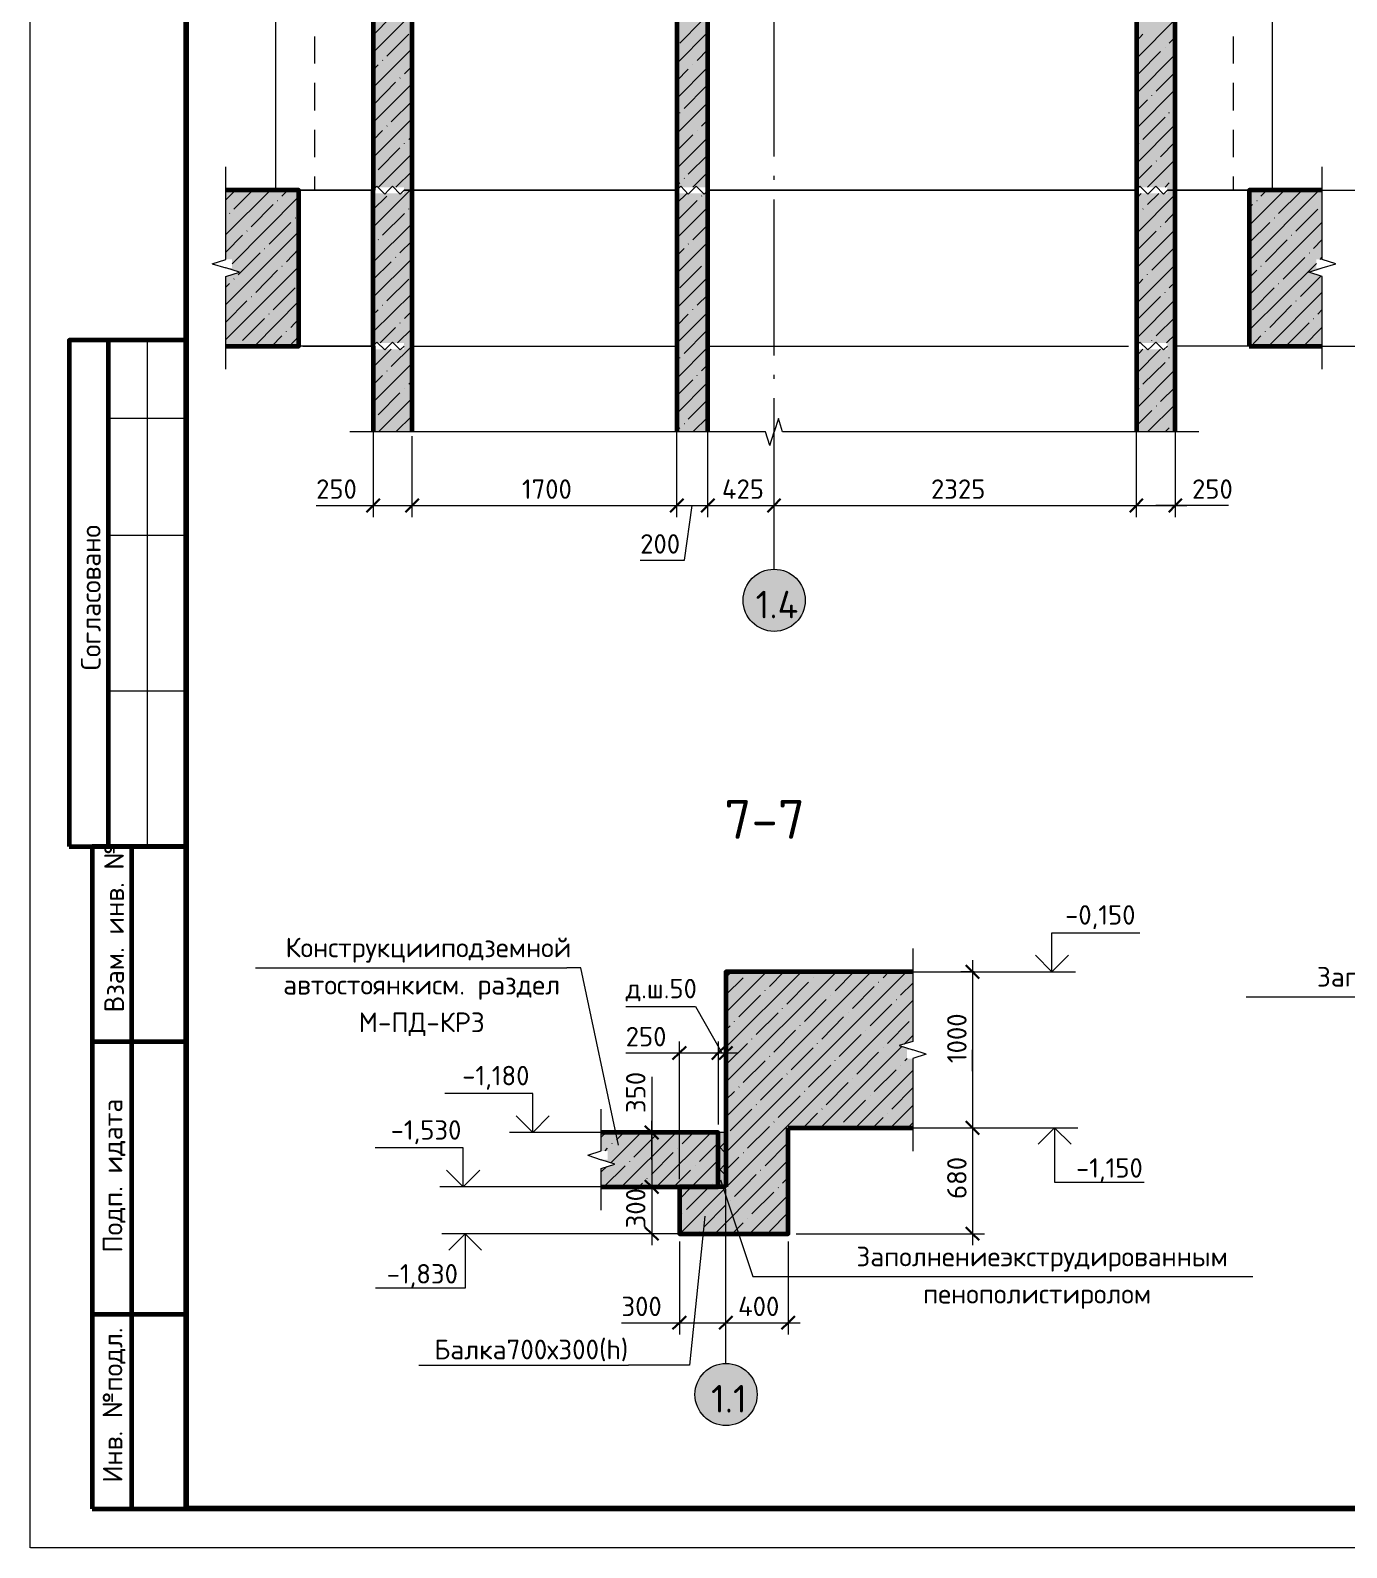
# Model space of a CAD drawing. Header units: millimetres. Extents: x -7003 to 53088, y -45042 to 39047.
# Drawn here: x -7003 to 9899, y -45042 to -25568 of the extents above; entities that cross this region are included whole.
import ezdxf

# ---------------------------------------------------------------- set-up
doc = ezdxf.new("R2010")
doc.units = ezdxf.units.MM
doc.styles.add('PDF ISOCPEUR', font='isocpeur.ttf')

msp = doc.modelspace()

# ---------------------------------------------------------------- hatches: boundary and pattern name
at = {"true_color": 0xffffff, "transparency": 33554559}
for points in [[(-2203, -27582), (-2203, -27620), (-2101, -27620), (-2101, -13220), (-2203, -13220), (-2203, -13262), (-2601, -13262), (-2601, -27582)], [(7596, -27582), (7596, -27620), (7698, -27620), (7698, -13220), (7596, -13220), (7596, -13262), (7198, -13262), (7198, -27582)], [(-2203, -29660), (-2601, -29660), (-2601, -30722), (-2101, -30722), (-2101, -29622), (-2203, -29622)], [(7596, -29660), (7198, -29660), (7198, -30722), (7698, -30722), (7698, -29622), (7596, -29622)], [(2652, -32492), (2584, -32483), (2512, -32483), (2445, -32492), (2419, -32504), (2407, -32509), (2390, -32517), (2377, -32521), (2360, -32530), (2347, -32534), (2339, -32542), (2330, -32547), (2322, -32555), (2314, -32559), (2305, -32568), (2297, -32572), (2288, -32580), (2280, -32585), (2271, -32593), (2263, -32597), (2259, -32606), (2250, -32614), (2246, -32623), (2233, -32636), (2229, -32644), (2216, -32657), (2212, -32665), (2199, -32678), (2191, -32703), (2187, -32712), (2182, -32724), (2178, -32733), (2174, -32746), (2170, -32754), (2165, -32767), (2161, -32775), (2157, -32813), (2148, -32881), (2153, -32885), (2153, -32919), (2157, -32919), (2157, -32953), (2161, -32953), (2161, -32987), (2165, -32987), (2165, -32995), (2170, -32995), (2170, -33008), (2174, -33008), (2174, -33016), (2178, -33016), (2178, -33029), (2182, -33029), (2182, -33038), (2187, -33038), (2187, -33050), (2191, -33050), (2191, -33059), (2195, -33059), (2195, -33071), (2199, -33071), (2199, -33084), (2203, -33084), (2212, -33093), (2212, -33101), (2216, -33101), (2225, -33110), (2225, -33118), (2229, -33118), (2237, -33127), (2237, -33135), (2242, -33135), (2250, -33143), (2250, -33152), (2254, -33152), (2263, -33160), (2263, -33169), (2271, -33169), (2280, -33177), (2288, -33182), (2297, -33190), (2305, -33194), (2314, -33203), (2322, -33207), (2330, -33215), (2339, -33220), (2347, -33228), (2373, -33237), (2381, -33241), (2394, -33245), (2402, -33249), (2415, -33253), (2424, -33258), (2436, -33262), (2445, -33266), (2512, -33275), (2584, -33279), (2584, -33275), (2652, -33266), (2665, -33262), (2673, -33258), (2686, -33253), (2694, -33249), (2707, -33245), (2716, -33241), (2728, -33237), (2754, -33224), (2762, -33215), (2771, -33211), (2779, -33203), (2788, -33198), (2796, -33190), (2805, -33186), (2813, -33177), (2821, -33173), (2838, -33156), (2843, -33148), (2851, -33139), (2855, -33131), (2864, -33122), (2868, -33114), (2876, -33105), (2881, -33097), (2889, -33088), (2898, -33071), (2902, -33059), (2906, -33050), (2910, -33038), (2915, -33029), (2919, -33016), (2923, -33008), (2932, -32983), (2944, -32906), (2948, -32856), (2944, -32856), (2944, -32830), (2940, -32830), (2940, -32805), (2936, -32805), (2936, -32779), (2932, -32779), (2932, -32767), (2927, -32767), (2927, -32754), (2923, -32754), (2923, -32746), (2919, -32746), (2919, -32733), (2915, -32733), (2915, -32724), (2910, -32724), (2910, -32712), (2906, -32712), (2906, -32703), (2902, -32703), (2902, -32691), (2898, -32691), (2898, -32682), (2893, -32682), (2893, -32674), (2885, -32665), (2881, -32665), (2881, -32657), (2868, -32644), (2864, -32644), (2864, -32636), (2851, -32623), (2847, -32623), (2847, -32614), (2821, -32589), (2813, -32585), (2805, -32576), (2796, -32572), (2788, -32564), (2779, -32559), (2771, -32551), (2762, -32547), (2754, -32538), (2711, -32517), (2699, -32513), (2665, -32496)], [(4328, -38765), (4252, -38765), (4252, -38654), (4328, -38650), (4252, -38625), (4235, -38621), (4172, -38599), (4155, -38595), (4172, -38591), (4235, -38570), (4252, -38566), (4316, -38544), (4328, -38544), (4328, -37651), (1928, -37651), (1928, -39653), (4328, -39653)], [(345, -40166), (328, -40170), (328, -40411), (1831, -40411), (1831, -39713), (328, -39713), (328, -39950), (409, -39950), (409, -40064), (345, -40064), (409, -40085), (426, -40089), (502, -40115), (426, -40140), (409, -40144)], [(2034, -42684), (1966, -42676), (1895, -42676), (1827, -42684), (1801, -42697), (1789, -42701), (1772, -42709), (1759, -42714), (1742, -42722), (1729, -42726), (1721, -42735), (1712, -42739), (1704, -42747), (1696, -42752), (1687, -42760), (1679, -42764), (1670, -42773), (1662, -42777), (1653, -42786), (1645, -42790), (1641, -42798), (1632, -42807), (1628, -42815), (1615, -42828), (1611, -42836), (1598, -42849), (1594, -42858), (1581, -42870), (1573, -42896), (1569, -42904), (1564, -42917), (1560, -42925), (1556, -42938), (1552, -42946), (1547, -42959), (1543, -42968), (1539, -43006), (1530, -43073), (1535, -43078), (1535, -43111), (1539, -43111), (1539, -43145), (1543, -43145), (1543, -43179), (1547, -43179), (1547, -43188), (1552, -43188), (1552, -43200), (1556, -43200), (1556, -43209), (1560, -43209), (1560, -43222), (1564, -43222), (1564, -43230), (1569, -43230), (1569, -43243), (1573, -43243), (1573, -43251), (1577, -43251), (1577, -43264), (1581, -43264), (1581, -43277), (1586, -43277), (1598, -43289), (1598, -43298), (1602, -43298), (1615, -43310), (1615, -43319), (1619, -43319), (1632, -43332), (1632, -43340), (1636, -43340), (1645, -43349), (1645, -43357), (1653, -43357), (1662, -43365), (1670, -43370), (1679, -43378), (1687, -43382), (1696, -43391), (1704, -43395), (1712, -43404), (1721, -43408), (1729, -43416), (1742, -43420), (1759, -43429), (1772, -43433), (1789, -43442), (1801, -43446), (1827, -43459), (1895, -43467), (1966, -43471), (1966, -43467), (2034, -43459), (2047, -43454), (2064, -43446), (2077, -43442), (2093, -43433), (2106, -43429), (2140, -43412), (2148, -43404), (2157, -43399), (2170, -43387), (2178, -43382), (2191, -43370), (2199, -43365), (2225, -43340), (2229, -43332), (2242, -43319), (2246, -43310), (2259, -43298), (2263, -43289), (2271, -43281), (2288, -43247), (2292, -43234), (2301, -43217), (2305, -43205), (2314, -43188), (2318, -43175), (2326, -43107), (2330, -43040), (2326, -43040), (2326, -43006), (2322, -43006), (2322, -42972), (2318, -42972), (2318, -42959), (2314, -42959), (2314, -42951), (2309, -42951), (2309, -42942), (2305, -42942), (2305, -42929), (2301, -42929), (2301, -42921), (2297, -42921), (2297, -42913), (2292, -42913), (2292, -42900), (2288, -42900), (2288, -42891), (2284, -42891), (2284, -42883), (2280, -42883), (2280, -42874), (2275, -42874), (2275, -42866), (2267, -42858), (2263, -42858), (2263, -42849), (2250, -42836), (2246, -42836), (2246, -42828), (2233, -42815), (2229, -42815), (2229, -42807), (2199, -42777), (2191, -42773), (2178, -42760), (2170, -42756), (2157, -42743), (2148, -42739), (2140, -42731), (2106, -42714), (2093, -42709), (2077, -42701), (2064, -42697), (2047, -42688)]]:
    msp.add_hatch(color=7, dxfattribs=at).paths.add_polyline_path(points)
h = msp.add_hatch(color=7, dxfattribs=at)
h.paths.add_polyline_path([(-4476, -28720), (-4493, -28724), (-4493, -29622), (-3553, -29622), (-3553, -27620), (-4493, -27620), (-4493, -28509), (-4412, -28509), (-4412, -28619), (-4476, -28619), (-4412, -28640), (-4395, -28644), (-4319, -28669), (-4395, -28695), (-4412, -28699)])
h.paths.add_polyline_path([(9509, -28509), (9585, -28509), (9585, -27620), (8646, -27620), (8646, -29622), (9585, -29622), (9585, -28724), (9509, -28699), (9492, -28695), (9429, -28674), (9412, -28669), (9429, -28665), (9492, -28644), (9509, -28640), (9573, -28619), (9509, -28619)])
h.paths.add_polyline_path([(-2203, -29579), (-2203, -29622), (-2101, -29622), (-2101, -27620), (-2203, -27620), (-2203, -27662), (-2601, -27662), (-2601, -29579)])
h.paths.add_polyline_path([(7596, -29579), (7596, -29622), (7698, -29622), (7698, -27620), (7596, -27620), (7596, -27662), (7198, -27662), (7198, -29579)])
h.paths.add_polyline_path([(-2601, -29622), (-2601, -29618), (-2605, -29618)])

# ---------------------------------------------------------------- linework, layer by layer
at = {"color": 7, "lineweight": 20}
for points in [[(-7003, -45042), (-7003, 39046)], [(-5504, -29545), (-5504, -36042)], [(-5005, -29545), (-5005, -36042)], [(-6004, -30544), (-5005, -30544)], [(-6004, -32047), (-5005, -32047)], [(-6004, -34045), (-5005, -34045)], [(52393, -45042), (-7000, -45042)]]:
    msp.add_lwpolyline(points, dxfattribs=at)
at = {"color": 7, "lineweight": 80}
msp.add_lwpolyline([(51890, 38550), (51890, -44539), (-5002, -44539), (-5002, 38550)], close=True, dxfattribs=at)
at = {"color": 7, "lineweight": 60}
for points in [[(1298, -12719), (1298, -27618)], [(1696, -27619), (1696, -12720)], [(-2600, -13219), (-2600, -27618)], [(-2101, -27619), (-2101, -13219)], [(7199, -13219), (7199, -27618)], [(7698, -27619), (7698, -13219)], [(-4493, -29621), (-3553, -29621), (-3553, -27619), (-4493, -27619)], [(-2600, -27619), (-2605, -27619), (-2605, -29621)], [(-2101, -29621), (-2101, -27619)], [(1298, -27619), (1298, -30722)], [(1696, -30722), (1696, -27619)], [(7199, -27619), (7199, -29621)], [(7698, -30722), (7698, -27619)], [(9586, -27619), (8646, -27619), (8646, -29621)], [(-5005, -29545), (-6503, -29545), (-6503, -36042)], [(-6004, -29545), (-6004, -36042)], [(-2605, -29621), (-2600, -29621)], [(-2600, -29621), (-2600, -30722)], [(-2101, -30722), (-2101, -29621)], [(7199, -29621), (7199, -30722)], [(8646, -29621), (9586, -29621)], [(-6503, -36042), (-5005, -36042)], [(-5005, -36042), (-6207, -36042), (-6207, -44542)], [(-5703, -36042), (-5703, -44542)], [(4329, -37651), (1929, -37651), (1929, -39653)], [(-6207, -38544), (-5005, -38544)], [(1929, -39653), (1929, -40411)], [(2729, -39653), (4329, -39653)], [(2729, -40411), (2729, -39653)], [(1929, -40411), (1332, -40411), (1332, -41012), (2729, -41012), (2729, -40411)], [(-6207, -42045), (-5005, -42045)], [(-6207, -44542), (-5005, -44542)]]:
    msp.add_lwpolyline(points, dxfattribs=at)
at = {"color": 7, "lineweight": 18}
for points in [[(-3853, -13219), (-3853, -27618)], [(8947, -27619), (8947, -13219)], [(-3354, -25646), (-3354, -25994)], [(8447, -25994), (8447, -25647)], [(-3354, -26243), (-3354, -26595)], [(8447, -26595), (8447, -26243)], [(-3354, -26844), (-3354, -27196)], [(8447, -27196), (8447, -26844)], [(-3354, -27445), (-3354, -27619)], [(8447, -27619), (8447, -27445)], [(-2203, -27619), (-2101, -27619)], [(-2101, -27619), (1298, -27619)], [(1298, -27619), (-2101, -27619)], [(1696, -27619), (7198, -27619)], [(7199, -27619), (1696, -27619)], [(7597, -27619), (7698, -27619)], [(7698, -27619), (7698, -27619)], [(-2605, -29621), (-3553, -29621)], [(-2101, -29621), (1298, -29621)], [(1696, -29621), (7097, -29621)], [(8646, -29621), (7698, -29621)], [(7698, -30324), (7698, -31666), (7698, -31818)], [(-2600, -30455), (-2600, -31666), (-2600, -31818)], [(1298, -31666), (1298, -30514)], [(1696, -31666), (1696, -30569)], [(7199, -31666), (7199, -30514)], [(-2101, -31666), (-2101, -30777)], [(-3333, -31666), (-2766, -31666)], [(-2766, -31666), (-2351, -31666)], [(-2753, -31666), (-2101, -31666)], [(-2101, -31818), (-2101, -31666), (1298, -31666)], [(1298, -31818), (1298, -31666), (1696, -31666)], [(1395, -32368), (1497, -31666)], [(1696, -31818), (1696, -31666), (2547, -31666)], [(2547, -31666), (2547, -31649)], [(2547, -31818), (2547, -31666), (7198, -31666)], [(7199, -31818), (7199, -31666), (7846, -31666)], [(7812, -31666), (7448, -31666)], [(8380, -31666), (7812, -31666)], [(828, -32368), (1395, -32368)], [(5095, -37503), (5095, -39653)], [(5116, -37651), (5095, -37651), (4947, -37651)], [(642, -38095), (1539, -38095)], [(1539, -38095), (1878, -38692)], [(5095, -38248), (5095, -38925)], [(1332, -40313), (1332, -38692), (1332, -38544)], [(1831, -38544), (1831, -38692), (2081, -38692)], [(642, -38692), (1209, -38692)], [(1180, -38692), (1831, -38692)], [(1209, -38692), (1582, -38692)], [(1831, -38692), (1831, -39611)], [(1929, -38671), (1929, -38692), (1929, -38845)], [(5095, -38925), (5095, -38654)], [(976, -38997), (976, -39564)], [(993, -39712), (976, -39712), (824, -39712)], [(976, -40064), (976, -39564), (976, -40411)], [(4947, -39653), (5095, -39653), (5095, -41160)], [(5095, -39653), (5116, -39653)], [(824, -40411), (976, -40411), (976, -41160)], [(976, -40411), (1230, -40411)], [(1230, -41012), (976, -41012), (824, -41012)], [(2830, -41012), (5095, -41012), (5247, -41012)], [(1332, -41114), (1332, -42155), (1332, -42307)], [(2729, -41114), (2729, -42155), (2729, -42307)], [(587, -42155), (1154, -42155)], [(1154, -42155), (1628, -42155)], [(1180, -42155), (1929, -42155)], [(1929, -42155), (1929, -42138)], [(1929, -42307), (1929, -42155), (2881, -42155)]]:
    msp.add_lwpolyline(points, dxfattribs=at)
at = {"color": 7, "lineweight": 9}
for points in [[(2547, -27187), (2547, -25185)], [(-2600, -25854), (-2101, -25350)], [(-2600, -25630), (-2368, -25393)], [(1336, -25731), (1615, -25452)], [(7199, -25930), (7698, -25431)], [(-2427, -25900), (-2143, -25617)], [(1298, -25994), (1696, -25591)], [(7199, -25706), (7283, -25617)], [(7622, -25731), (7698, -25655)], [(-2600, -26303), (-2101, -25803)], [(1560, -25955), (1696, -25816)], [(7199, -26379), (7698, -25879)], [(7228, -26125), (7508, -25841)], [(7567, -25786), (7567, -25786)], [(-2600, -26078), (-2537, -26011)], [(-2482, -25955), (-2478, -25951)], [(-2198, -26125), (-2101, -26027)], [(1298, -26442), (1696, -26040)], [(1298, -26218), (1446, -26066)], [(1505, -26011), (1505, -26011)], [(-2600, -26751), (-2101, -26252)], [(-2592, -26518), (-2313, -26235)], [(-2258, -26180), (-2253, -26176)], [(7453, -26349), (7698, -26104)], [(-2368, -26743), (-2101, -26476)], [(1391, -26573), (1671, -26290)], [(7199, -26827), (7698, -26328)], [(7199, -26603), (7343, -26459)], [(7398, -26404), (7398, -26400)], [(1298, -26891), (1696, -26493)], [(1336, -26629), (1336, -26624)], [(7622, -26629), (7622, -26624)], [(7677, -26573), (7698, -26552)], [(-2600, -27200), (-2101, -26701)], [(-2600, -26976), (-2482, -26853)], [(-2427, -26798), (-2423, -26794)], [(1560, -26853), (1560, -26853)], [(1615, -26798), (1696, -26717)], [(7199, -27276), (7698, -26777)], [(7283, -26967), (7567, -26684)], [(-2198, -27022), (-2198, -27018)], [(-2143, -26967), (-2101, -26925)], [(1298, -27115), (1505, -26908)], [(1298, -27340), (1696, -26942)], [(7228, -27022), (7233, -27018)], [(7508, -27192), (7698, -27001)], [(-2537, -27357), (-2258, -27077)], [(-2533, -27581), (-2101, -27149)], [(1446, -27416), (1696, -27166)], [(7343, -27581), (7698, -27225)], [(7453, -27247), (7457, -27242)], [(-4493, -27619), (-4493, -27318)], [(-2592, -27416), (-2592, -27412)], [(-2308, -27581), (-2101, -27374)], [(1505, -27581), (1696, -27390)], [(2547, -27488), (2547, -27437)], [(7199, -27501), (7398, -27302)], [(9586, -27619), (9586, -27318)], [(-4666, -28563), (-4493, -28508), (-4493, -27619)], [(-4493, -27742), (-4370, -27619)], [(-4493, -28190), (-3921, -27619)], [(-4391, -27865), (-4145, -27619)], [(-3773, -27695), (-3697, -27619)], [(-3502, -27619), (-2601, -27619)], [(-2605, -28097), (-2126, -27619)], [(-2600, -27619), (-2554, -27568)], [(-2351, -27568), (-2402, -27619), (-2452, -27670), (-2554, -27568)], [(-2203, -27619), (-2253, -27670), (-2351, -27568)], [(-2101, -27619), (-2203, -27619)], [(-2126, -27619), (-2101, -27598)], [(1298, -27564), (1336, -27526)], [(1298, -27619), (1349, -27568)], [(1548, -27568), (1497, -27619), (1446, -27670), (1349, -27568)], [(1391, -27471), (1395, -27467)], [(1696, -27619), (1649, -27670), (1548, -27568)], [(7199, -27619), (7245, -27568)], [(7448, -27568), (7398, -27619), (7347, -27670), (7245, -27568)], [(7597, -27619), (7546, -27670), (7448, -27568)], [(7567, -27581), (7622, -27526)], [(7698, -27619), (7597, -27619)], [(7677, -27471), (7681, -27467)], [(8596, -27619), (7698, -27619)], [(8646, -27623), (8651, -27619)], [(8646, -28072), (9099, -27619)], [(8646, -28521), (9548, -27619)], [(8799, -27695), (8875, -27619)], [(9023, -27920), (9307, -27640)], [(9175, -27619), (9451, -27619)], [(9451, -27619), (11448, -27619)], [(9586, -28618), (9760, -28563), (9586, -28508), (9586, -27619)], [(-4412, -28563), (-3553, -27699)], [(-4167, -28089), (-3883, -27805)], [(-3828, -27750), (-3824, -27750)], [(-2605, -27873), (-2427, -27695)], [(1298, -27788), (1425, -27661)], [(1298, -28013), (1560, -27750)], [(1298, -28237), (1696, -27839)], [(1615, -27695), (1620, -27691)], [(2547, -29740), (2547, -27738)], [(7199, -27725), (7262, -27661)], [(7199, -28174), (7698, -27674)], [(7343, -27805), (7487, -27661)], [(7698, -27674), (7698, -27674)], [(8646, -27848), (8689, -27805)], [(8744, -27750), (8748, -27750)], [(-4446, -27920), (-4442, -27915)], [(-3938, -28313), (-3659, -28034)], [(-3604, -27975), (-3599, -27975)], [(-2482, -28199), (-2198, -27920)], [(-2143, -27865), (-2143, -27860)], [(7199, -27949), (7228, -27920)], [(7283, -27865), (7288, -27860)], [(7567, -28034), (7698, -27898)], [(7698, -27898), (7698, -27898)], [(8646, -28969), (9586, -28030)], [(8646, -28296), (8913, -28034)], [(8968, -27975), (8972, -27975)], [(9247, -28144), (9531, -27865)], [(-4493, -29088), (-3553, -28148)], [(-4493, -28415), (-4277, -28199)], [(-4222, -28144), (-4217, -28140)], [(-2605, -28546), (-2101, -28047)], [(1505, -28258), (1696, -28063)], [(7199, -28622), (7698, -28123)], [(7199, -28398), (7453, -28144)], [(7508, -28089), (7512, -28085)], [(7698, -28123), (7698, -28123)], [(9192, -28199), (9197, -28199)], [(-4332, -28707), (-4052, -28423)], [(-3997, -28368), (-3993, -28368)], [(-3714, -28538), (-3553, -28372)], [(-2605, -28322), (-2592, -28313)], [(-2537, -28258), (-2533, -28254)], [(-2258, -28423), (-2101, -28271)], [(1298, -28686), (1696, -28288)], [(1298, -28461), (1391, -28368)], [(1446, -28313), (1450, -28309)], [(7398, -28648), (7677, -28368)], [(8858, -28538), (9137, -28258)], [(9417, -28423), (9421, -28423)], [(9472, -28368), (9586, -28254)], [(-4666, -28563), (-4493, -28618)], [(-4493, -29537), (-3553, -28597)], [(-4319, -28673), (-4493, -28618)], [(-4476, -28626), (-4471, -28618)], [(-3773, -28593), (-3769, -28593)], [(-2605, -28995), (-2101, -28495)], [(-2605, -28770), (-2368, -28538)], [(-2313, -28483), (-2308, -28478)], [(1336, -28872), (1615, -28593)], [(1671, -28538), (1675, -28533)], [(7199, -29075), (7698, -28576)], [(7698, -28576), (7698, -28571)], [(8646, -29418), (9510, -28559)], [(8799, -28593), (8803, -28593)], [(9082, -28762), (9362, -28483)], [(9586, -28728), (9412, -28673), (9586, -28618)], [(9561, -28508), (9586, -28478)], [(-4493, -28728), (-4319, -28673)], [(-4493, -29917), (-4493, -29621), (-4493, -28728)], [(-4493, -28863), (-4446, -28817)], [(-4391, -28762), (-4387, -28758)], [(-4107, -28931), (-3828, -28648)], [(-2427, -29041), (-2143, -28762)], [(1298, -29134), (1696, -28737)], [(7199, -28851), (7283, -28762)], [(7343, -28707), (7343, -28703)], [(7622, -28872), (7698, -28800)], [(7698, -28800), (7698, -28796)], [(8646, -28745), (8744, -28648)], [(9023, -28817), (9027, -28817)], [(9307, -28986), (9569, -28724)], [(9586, -29917), (9586, -29621), (9586, -28728)], [(-4167, -28986), (-4162, -28982)], [(-3883, -29156), (-3604, -28872)], [(-2605, -29443), (-2101, -28944)], [(1560, -29096), (1696, -28961)], [(7228, -29266), (7508, -28986)], [(7567, -28931), (7567, -28927)], [(8689, -29156), (8968, -28872)], [(8896, -29621), (9586, -28927)], [(-4493, -29312), (-4222, -29041)], [(-4124, -29621), (-3553, -29046)], [(-3938, -29211), (-3938, -29206)], [(-2605, -29219), (-2537, -29156)], [(-2482, -29096), (-2478, -29096)], [(-2198, -29266), (-2101, -29168)], [(1298, -29583), (1696, -29185)], [(1505, -29156), (1505, -29151)], [(7199, -29524), (7698, -29024)], [(7698, -29024), (7698, -29020)], [(8913, -29380), (9192, -29096)], [(9247, -29041), (9252, -29041)], [(9531, -29211), (9586, -29151)], [(-4277, -29549), (-3997, -29266)], [(-3659, -29380), (-3553, -29270)], [(-2512, -29579), (-2313, -29380)], [(-2287, -29579), (-2101, -29393)], [(-2258, -29321), (-2253, -29321)], [(1298, -29359), (1446, -29211)], [(7453, -29490), (7698, -29249)], [(7698, -29249), (7698, -29249)], [(9137, -29604), (9417, -29321)], [(9345, -29621), (9586, -29376)], [(9472, -29266), (9476, -29266)], [(-6503, -36042), (-6503, -29545)], [(-3900, -29621), (-3773, -29490)], [(-3714, -29435), (-3714, -29431)], [(-3676, -29621), (-3553, -29494)], [(-2600, -29621), (-2554, -29570)], [(-2351, -29570), (-2402, -29621), (-2452, -29668), (-2554, -29570)], [(-2203, -29621), (-2253, -29668), (-2351, -29570)], [(1391, -29714), (1671, -29435)], [(7199, -29621), (7245, -29570)], [(7448, -29570), (7398, -29621), (7347, -29668), (7245, -29570)], [(7398, -29549), (7398, -29545)], [(7597, -29621), (7546, -29668), (7448, -29570)], [(7588, -29579), (7698, -29473)], [(7698, -29473), (7698, -29473)], [(8672, -29621), (8799, -29490)], [(8858, -29435), (8858, -29431)], [(-4332, -29604), (-4332, -29600)], [(-3502, -29621), (-2601, -29621)], [(-2600, -29892), (-2368, -29659)], [(-2368, -29884), (-2105, -29621)], [(-2105, -29621), (-2101, -29617)], [(1298, -30036), (1696, -29634)], [(1336, -29774), (1336, -29769)], [(7199, -29973), (7508, -29659)], [(7199, -29748), (7283, -29659)], [(7622, -29774), (7622, -29769)], [(7677, -29714), (7698, -29697)], [(8596, -29621), (7698, -29621)], [(9057, -29621), (11474, -29621)], [(9057, -29621), (9057, -29621)], [(9569, -29621), (9586, -29600)], [(-2600, -30341), (-2101, -29841)], [(-2427, -29939), (-2423, -29939)], [(1615, -29939), (1696, -29858)], [(7199, -30421), (7698, -29922)], [(7283, -30108), (7567, -29829)], [(-2600, -30116), (-2482, -29998)], [(-2198, -30163), (-2198, -30163)], [(-2143, -30108), (-2101, -30066)], [(1298, -30260), (1505, -30053)], [(1298, -30485), (1696, -30083)], [(1560, -29998), (1560, -29994)], [(2547, -30040), (2547, -29989)], [(7228, -30163), (7233, -30163)], [(7508, -30332), (7698, -30146)], [(-2537, -30502), (-2258, -30222)], [(-2533, -30722), (-2101, -30290)], [(1446, -30557), (1696, -30307)], [(2547, -31983), (2547, -30290)], [(7343, -30722), (7698, -30370)], [(-2592, -30557), (-2592, -30557)], [(-2308, -30722), (-2101, -30514)], [(1505, -30722), (1696, -30531)], [(2602, -30548), (2547, -30722)], [(2657, -30722), (2602, -30548)], [(7199, -30646), (7398, -30447)], [(7453, -30387), (7457, -30387)], [(-2600, -30722), (-2901, -30722)], [(2492, -30895), (2437, -30722), (-2600, -30722)], [(1298, -30709), (1336, -30671)], [(1391, -30612), (1395, -30612)], [(2492, -30895), (2547, -30722)], [(7999, -30722), (7698, -30722), (2657, -30722)], [(7567, -30722), (7622, -30671)], [(7677, -30612), (7681, -30612)], [(2547, -32483), (2547, -31983)], [(6115, -37152), (7245, -37152)], [(6327, -37439), (6115, -37651), (6115, -37152)], [(4329, -37350), (4329, -37651), (4329, -38544)], [(6115, -37651), (5903, -37439)], [(-4112, -37600), (-112, -37600)], [(66, -37600), (-112, -37600)], [(549, -39877), (66, -37600)], [(1929, -37723), (2001, -37651)], [(1929, -38172), (2449, -37651)], [(1929, -38620), (2898, -37651)], [(1929, -39069), (3347, -37651)], [(1929, -39518), (3795, -37651)], [(1929, -38150), (1929, -37651)], [(1929, -37947), (2149, -37727)], [(2208, -37672), (2208, -37668)], [(2246, -39653), (4248, -37651)], [(2487, -37841), (2674, -37651)], [(3050, -37727), (3050, -37727)], [(3105, -37672), (3122, -37651)], [(3330, -37897), (3571, -37651)], [(3791, -37651), (6115, -37651)], [(3791, -37651), (3791, -37651)], [(3948, -37727), (4020, -37651)], [(5815, -37651), (6416, -37651)], [(2094, -38231), (2373, -37952)], [(2432, -37897), (2432, -37892)], [(2712, -38066), (2991, -37782)], [(3275, -37952), (3275, -37952)], [(3554, -38121), (3834, -37841)], [(3889, -37782), (3893, -37782)], [(4172, -37952), (4329, -37795)], [(8608, -37973), (14606, -37973)], [(1929, -39886), (1929, -38151)], [(2657, -38121), (2657, -38117)], [(2695, -39653), (4329, -38019)], [(2936, -38290), (3216, -38007)], [(3779, -38345), (4058, -38066)], [(4113, -38007), (4117, -38007)], [(1929, -38396), (1984, -38345)], [(2039, -38290), (2039, -38286)], [(2318, -38455), (2598, -38176)], [(2881, -38345), (2881, -38341)], [(3161, -38515), (3440, -38231)], [(3499, -38176), (3499, -38176)], [(4003, -38570), (4282, -38290)], [(2263, -38515), (2263, -38510)], [(2542, -38684), (2822, -38400)], [(3385, -38739), (3664, -38455)], [(3723, -38400), (3723, -38400)], [(4329, -38544), (4155, -38599)], [(4219, -38578), (4329, -38468)], [(1929, -38845), (2208, -38570)], [(2487, -38739), (2492, -38735)], [(2767, -38908), (3050, -38625)], [(3105, -38570), (3105, -38565)], [(3144, -39653), (4189, -38608)], [(3609, -38963), (3889, -38684)], [(3948, -38625), (3948, -38625)], [(4155, -38599), (4329, -38654)], [(4502, -38709), (4329, -38654)], [(4502, -38709), (4329, -38764), (4329, -39653)], [(2149, -39073), (2432, -38794)], [(2991, -39133), (3275, -38849)], [(3330, -38794), (3330, -38790)], [(3592, -39653), (4329, -38917)], [(3834, -39188), (4113, -38908)], [(4172, -38849), (4172, -38849)], [(4227, -38794), (4257, -38764)], [(2094, -39133), (2098, -39128)], [(2373, -39298), (2657, -39018)], [(2712, -38963), (2716, -38959)], [(3216, -39357), (3499, -39073)], [(3554, -39018), (3554, -39018)], [(4058, -39412), (4329, -39141)], [(-552, -39213), (-1682, -39213)], [(-763, -39501), (-552, -39712), (-552, -39213)], [(1929, -39293), (2039, -39188)], [(2598, -39522), (2881, -39243)], [(2936, -39188), (2940, -39183)], [(3440, -39581), (3723, -39298)], [(3779, -39243), (3779, -39243)], [(-552, -39712), (-340, -39501)], [(2022, -39653), (2263, -39412)], [(2318, -39357), (2322, -39353)], [(2919, -39653), (3105, -39467)], [(3161, -39412), (3165, -39408)], [(3817, -39653), (3948, -39522)], [(4003, -39467), (4003, -39467)], [(4041, -39653), (4329, -39365)], [(-251, -39712), (-852, -39712)], [(-366, -39712), (-552, -39712)], [(629, -39712), (-365, -39712)], [(1929, -39971), (2246, -39653)], [(1937, -40411), (2695, -39653)], [(1984, -39691), (2022, -39653)], [(2208, -39916), (2471, -39653)], [(2471, -39653), (2487, -39636)], [(2542, -39581), (2547, -39577)], [(3385, -39636), (3389, -39632)], [(3850, -39653), (6149, -39653)], [(3850, -39653), (3850, -39653)], [(4282, -39636), (4329, -39590)], [(4329, -39653), (4329, -39954)], [(5848, -39653), (6449, -39653)], [(6149, -39653), (5937, -39865)], [(6361, -39865), (6149, -39653), (6149, -40352)], [(-1445, -39911), (-2575, -39911)], [(-1657, -40199), (-1445, -40411), (-1445, -39911)], [(1831, -39928), (1929, -39827)], [(1929, -39983), (1831, -39882)], [(2432, -40140), (2712, -39861)], [(1831, -40212), (1929, -40110)], [(1929, -40195), (2094, -40030)], [(2149, -39971), (2153, -39971)], [(2386, -40411), (2729, -40068)], [(-1445, -40411), (-1233, -40199)], [(1929, -40267), (1831, -40165)], [(1929, -40191), (1929, -40136)], [(2162, -40411), (2318, -40254)], [(2373, -40199), (2377, -40195)], [(2657, -40364), (2729, -40292)], [(-1144, -40411), (-1745, -40411)], [(1421, -40411), (-1445, -40411)], [(1332, -40567), (1488, -40411)], [(1336, -41012), (1937, -40411)], [(1421, -40411), (1421, -40411)], [(1421, -40703), (1700, -40424)], [(1785, -41012), (2386, -40411)], [(1861, -40322), (2276, -41562)], [(1912, -40411), (1929, -40394)], [(1929, -42176), (1929, -40441)], [(2039, -40534), (2162, -40411)], [(2263, -40758), (2542, -40479)], [(2598, -40424), (2602, -40419)], [(6149, -40352), (7300, -40352)], [(1645, -40927), (1924, -40648)], [(1984, -40589), (1984, -40589)], [(2233, -41012), (2729, -40517)], [(1366, -40758), (1366, -40758)], [(1658, -40788), (1459, -42701)], [(2009, -41012), (2149, -40872)], [(2208, -40813), (2208, -40813)], [(2487, -40982), (2729, -40741)], [(-1119, -41012), (-1720, -41012)], [(-1631, -41224), (-1419, -41012), (-1419, -41710)], [(-1419, -41012), (-1208, -41224)], [(1467, -41012), (-1419, -41012)], [(1582, -41012), (1467, -41012)], [(1590, -40982), (1590, -40982)], [(2682, -41012), (2729, -40965)], [(2276, -41562), (2695, -41562)], [(2695, -41562), (8693, -41562)], [(-1419, -41710), (-2571, -41710)], [(1929, -42675), (1929, -42176)], [(-2016, -42701), (680, -42701)], [(1459, -42701), (680, -42701)]]:
    msp.add_lwpolyline(points, dxfattribs=at)
at = {"color": 7, "lineweight": 18}
for points in [[(-2605, -27619), (-3553, -27619)], [(8646, -27619), (7698, -27619)]]:
    msp.add_lwpolyline(points, close=True, dxfattribs=at)
at = {"color": 7, "lineweight": 30}
for points in [[(-2516, -31581), (-2600, -31666), (-2685, -31750)], [(-2016, -31581), (-2101, -31666), (-2186, -31750)], [(1383, -31581), (1298, -31666), (1213, -31750)], [(1781, -31581), (1696, -31666), (1611, -31750)], [(2631, -31581), (2547, -31666), (2462, -31750)], [(7283, -31581), (7199, -31666), (7114, -31750)], [(7783, -31581), (7698, -31666), (7614, -31750)], [(5180, -37736), (5095, -37651), (5010, -37566)], [(1417, -38608), (1332, -38692), (1243, -38777)], [(1916, -38608), (1831, -38692), (1747, -38777)], [(2013, -38608), (1929, -38692), (1844, -38777)], [(1061, -39797), (976, -39712), (887, -39628)], [(5180, -39738), (5095, -39653), (5010, -39569)], [(1061, -40495), (976, -40411), (887, -40326)], [(1061, -41097), (976, -41012), (887, -40927)], [(5180, -41097), (5095, -41012), (5010, -40927)], [(1417, -42070), (1332, -42155), (1243, -42239)], [(2013, -42070), (1929, -42155), (1844, -42239)], [(2813, -42070), (2729, -42155), (2644, -42239)]]:
    msp.add_lwpolyline(points, dxfattribs=at)
at = {"color": 9, "lineweight": 9, "true_color": 0xc0c0c0}
for points in [[(329, -39712), (329, -39412)], [(155, -40004), (329, -39949), (329, -39712)], [(329, -39772), (392, -39712)], [(451, -40102), (841, -39712)], [(523, -39806), (617, -39712)], [(587, -40411), (1290, -39712)], [(1036, -40411), (1738, -39712)], [(1366, -39861), (1514, -39712)], [(379, -39949), (409, -39916)], [(468, -39861), (468, -39856)], [(748, -40030), (1027, -39746)], [(1311, -39916), (1311, -39916)], [(1590, -40085), (1831, -39844)], [(155, -40004), (329, -40064)], [(502, -40119), (329, -40064)], [(693, -40085), (693, -40081)], [(972, -40254), (1251, -39971)], [(1488, -40411), (1831, -40068)], [(329, -40174), (502, -40119)], [(329, -40220), (401, -40148)], [(329, -40711), (329, -40411), (329, -40174)], [(363, -40411), (633, -40140)], [(917, -40309), (917, -40305)], [(1260, -40411), (1476, -40199)], [(1535, -40140), (1535, -40140)], [(1814, -40309), (1831, -40292)], [(811, -40411), (858, -40364)], [(1759, -40364), (1759, -40364)]]:
    msp.add_lwpolyline(points, dxfattribs=at)
at = {"color": 9, "lineweight": 60, "true_color": 0xc0c0c0}
msp.add_lwpolyline([(329, -40411), (1831, -40411), (1831, -39712), (329, -39712)], dxfattribs=at)
at = {"color": 7, "lineweight": 9}
msp.add_lwpolyline([(1929, -39712), (1831, -39712), (1831, -40411), (1929, -40411)], close=True, dxfattribs=at)
for centre in [(2548, -32883), (1930, -43076)]:
    msp.add_circle(centre, 399, dxfattribs=at)
at = {"color": 7, "lineweight": 5, "true_color": 0xffffff, "transparency": 33554559}
for points in [[(1298, -27582), (1696, -27582), (1298, -12763), (1696, -12763)], [(1298, -30722), (1696, -30722), (1298, -27662), (1696, -27662)], [(1831, -40411), (1928, -40411), (1831, -39713), (1928, -39713)], [(1928, -40411), (2728, -40411), (1928, -39653), (2728, -39653)], [(1332, -41012), (2728, -41012), (1332, -40411), (2728, -40411)]]:
    msp.add_solid(points, dxfattribs=at)

# ---------------------------------------------------------------- texts
at = {"color": 7, "attachment_point": 4, "style": 'PDF ISOCPEUR'}
for s, insert, char_height in [('250', (-3333, -31456), 249.5), ('1700', (-691, -31456), 249.5), ('425', (1878, -31456), 249.5), ('2325', (4562, -31456), 249.5), ('250', (7914, -31456), 249.5), ('200', (828, -32159), 249.5), ('1.4', (2310, -32938), 354.2), ('7-7', (1908, -35695), 497.7), ('-0,150', (6284, -36950), 249.5), ('Конструкцииподземной', (-3726, -37373), 251.86), ('автостоянкисм. раздел', (-3756, -37851), 251.86), ('д.ш.50', (642, -37886), 249.5), ('Заполнениеэкструдированным', (9518, -37749), 252.61), ('М-ПД-КР3', (-2787, -38325), 251.9), ('250', (642, -38483), 249.5), ('-1,180', (-1458, -39012), 249.5), ('-1,530', (-2376, -39710), 249.5), ('-1,150', (6424, -40197), 249.5), ('Заполнениеэкструдированным', (3605, -41339), 251.86), ('-1,830', (-2427, -41556), 249.5), ('300', (587, -41945), 249.5), ('400', (2085, -41945), 249.5), ('пенополистиролом', (4460, -41817), 251.86), ('Балка700х300(h)', (-1817, -42511), 252.61), ('1.1', (1738, -43131), 354.2)]:
    msp.add_mtext(s, dxfattribs=dict(at, insert=insert, char_height=char_height))
at = {"color": 7, "attachment_point": 4, "rotation": 90, "style": 'PDF ISOCPEUR'}
for s, insert, char_height in [('Согласовано', (-6227, -33782), 252.61), ('Взам. инв. №', (-5927, -38172), 252.61), ('1000', (4894, -38823), 249.5), ('350', (771, -39463), 249.5), ('Подп. идата', (-5927, -41257), 252.61), ('680', (4894, -40567), 249.5), ('300', (771, -40944), 249.5), ('Инв. №подл.', (-5927, -44208), 252.61)]:
    msp.add_mtext(s, dxfattribs=dict(at, insert=insert, char_height=char_height))

doc.saveas('drawing.dxf')
